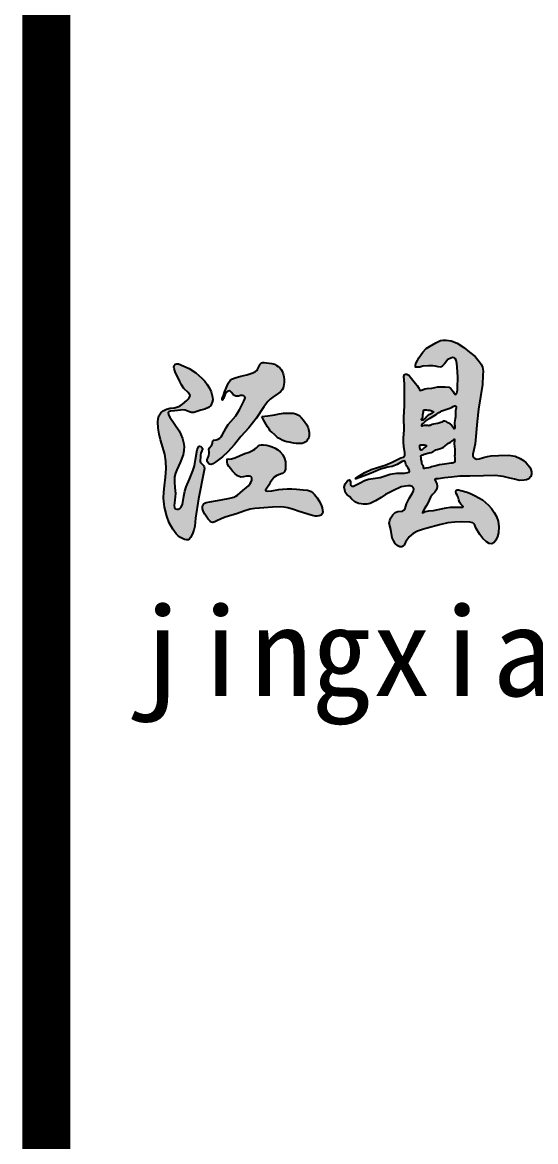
# Model space of a CAD drawing. Extents: x -137808 to 103746506, y -332957 to -111547.
# Drawn here: x 239177 to 240244, y -162610 to -160283 of the extents above; entities that cross this region are included whole.
import ezdxf

# ---------------------------------------------------------------- set-up
doc = ezdxf.new("R2010")
doc.units = 0
doc.header["$LTSCALE"] = 25
doc.header["$MEASUREMENT"] = 0
doc.layers.get('0').update_dxf_attribs({"linetype": 'CONTINUOUS'})
doc.styles.add('宋体', font='', dxfattribs={"width": 0.8})
doc.styles.get('宋体').set_extended_font_data('SimSun')

# ---------------------------------------------------------------- blocks, each defined once
blk = doc.blocks.new('tjnhty')
h = blk.add_hatch(color=256)
h.paths.add_polyline_path([(1268459.1, -1743967.5), (1268463, -1743942.1), (1268463.7, -1743922.4), (1268464.2, -1743913.8), (1268463.1, -1743905.5), (1268460.2, -1743899.6), (1268456.2, -1743894.1), (1268447.7, -1743883.9), (1268436.3, -1743874.3), (1268424.4, -1743864.7), (1268410.7, -1743855.7), (1268398, -1743851.1), (1268387.5, -1743849.7), (1268381.5, -1743849.5), (1268375.6, -1743850.3), (1268365.9, -1743854.9), (1268352.6, -1743862.5), (1268346.2, -1743867.1), (1268339.3, -1743874.6), (1268330.7, -1743886.3), (1268327.8, -1743891.7), (1268324.7, -1743898.2), (1268323.8, -1743902.3), (1268323.9, -1743905.7), (1268326.4, -1743905.9), (1268332.8, -1743905.7), (1268339.2, -1743903.7), (1268351.1, -1743903.2), (1268360.1, -1743903.1), (1268364.8, -1743904), (1268374.5, -1743905.9), (1268377.2, -1743905.2), (1268379.6, -1743903.2), (1268384.2, -1743899.1), (1268391.3, -1743889.9), (1268397.1, -1743887.1), (1268400.7, -1743886), (1268404, -1743886.1), (1268406.4, -1743888), (1268408.1, -1743891.1), (1268409.8, -1743898.3), (1268410.1, -1743905.6), (1268411.5, -1743926.7), (1268411, -1743948.5), (1268411, -1743953.9), (1268409.6, -1743959.4), (1268407.2, -1743962.5), (1268405.7, -1743962.3), (1268404.2, -1743960.8), (1268401.2, -1743955.8), (1268397.4, -1743950.5), (1268392.8, -1743947.6), (1268385.1, -1743946.8), (1268370.2, -1743946.8), (1268357.8, -1743949.2), (1268348.3, -1743950.1), (1268343.5, -1743950.9), (1268338.4, -1743952.7), (1268333.8, -1743954.3), (1268332.1, -1743952.4), (1268330.7, -1743949.2), (1268327.4, -1743943.8), (1268323.5, -1743939.6), (1268312.7, -1743925.7), (1268309.7, -1743922.4), (1268305.9, -1743920.4), (1268303, -1743920.2), (1268300.7, -1743921.2), (1268299.5, -1743925.4), (1268300.3, -1743932.7), (1268300.6, -1743940.8), (1268301.2, -1743959.8), (1268301.2, -1743986.2), (1268299.5, -1744009.7), (1268300.1, -1744036.7), (1268298.9, -1744052.9), (1268298.6, -1744061.5), (1268299.5, -1744070.9), (1268301.7, -1744083.7), (1268301.4, -1744089), (1268298.7, -1744092.7), (1268293.6, -1744094.7), (1268275.1, -1744103.3), (1268260.4, -1744109.3), (1268245, -1744114.2), (1268231.3, -1744118.9), (1268218.4, -1744124.6), (1268204.9, -1744132.9), (1268199.9, -1744136.4), (1268199, -1744137.7), (1268200.3, -1744137.8), (1268207.8, -1744135.5), (1268231.4, -1744126.1), (1268251.2, -1744118.1), (1268266.2, -1744114), (1268275.3, -1744112.3), (1268286, -1744108.2), (1268296, -1744102.3), (1268300.1, -1744100.8), (1268301.6, -1744101.1), (1268302.6, -1744102.1), (1268303.8, -1744107.3), (1268305.9, -1744111.7), (1268308.8, -1744115.8), (1268310.9, -1744119.2), (1268311.5, -1744122.4), (1268310.3, -1744124.1), (1268307.7, -1744125.1), (1268300.8, -1744126), (1268284.5, -1744126.4), (1268270.9, -1744128.1), (1268250.5, -1744135.3), (1268225.9, -1744138.8), (1268217.8, -1744141.7), (1268210.1, -1744145.6), (1268198, -1744152.1), (1268194.8, -1744153.5), (1268191.7, -1744153.5), (1268189.8, -1744152), (1268188.7, -1744149.9), (1268188.5, -1744143.4), (1268186.3, -1744140.4), (1268184.2, -1744140.8), (1268182.2, -1744142.4), (1268177.8, -1744148.5), (1268175.4, -1744155.3), (1268176.8, -1744161.8), (1268178, -1744166.9), (1268181.8, -1744171.2), (1268186.7, -1744175), (1268190.7, -1744179.8), (1268197.5, -1744186), (1268205.6, -1744189.3), (1268216, -1744190.8), (1268222.7, -1744190.4), (1268229.2, -1744189), (1268240.9, -1744183.8), (1268252.3, -1744177), (1268261.4, -1744170.5), (1268276.6, -1744163.3), (1268294.2, -1744155), (1268307.6, -1744152.4), (1268312.6, -1744152.4), (1268317, -1744153.9), (1268319, -1744156), (1268320.2, -1744158.6), (1268319.5, -1744163.7), (1268316.6, -1744168.7), (1268310.4, -1744178.9), (1268305.4, -1744189.9), (1268302, -1744199.5), (1268299.7, -1744203.3), (1268296.4, -1744205.5), (1268287, -1744205.8), (1268281.4, -1744208.3), (1268276.9, -1744212.7), (1268272.6, -1744219.2), (1268270.3, -1744224.6), (1268269.3, -1744230.3), (1268272.2, -1744243.3), (1268275.1, -1744260.6), (1268277.9, -1744266.6), (1268281.6, -1744272.2), (1268287, -1744277.6), (1268291.4, -1744279.4), (1268295.7, -1744279.4), (1268298.1, -1744278), (1268300.1, -1744275.7), (1268303.3, -1744270), (1268310.9, -1744258.8), (1268318.8, -1744251.8), (1268328.2, -1744246.6), (1268338, -1744243.2), (1268348, -1744240.8), (1268373.3, -1744233.9), (1268391, -1744229.6), (1268405.2, -1744228), (1268419.5, -1744227.4), (1268436.8, -1744227.8), (1268443, -1744229.6), (1268445.3, -1744231.8), (1268447, -1744234.6), (1268449.8, -1744241.2), (1268457.8, -1744253.8), (1268463.8, -1744262), (1268471.5, -1744269.3), (1268477, -1744272.3), (1268482.7, -1744272.9), (1268487.1, -1744270.2), (1268490.6, -1744265.7), (1268494.1, -1744258.1), (1268496, -1744250.2), (1268497.1, -1744238), (1268495.7, -1744226), (1268492.2, -1744216.7), (1268487.4, -1744208), (1268481.8, -1744199.9), (1268475.4, -1744192.5), (1268462.7, -1744181.8), (1268447.9, -1744173.1), (1268439.5, -1744168.9), (1268431, -1744165.8), (1268417.9, -1744162.4), (1268412.8, -1744160.8), (1268410.6, -1744160.6), (1268409, -1744161.3), (1268407.8, -1744164.3), (1268408.4, -1744168.2), (1268410.7, -1744171.7), (1268412.7, -1744176.4), (1268413.8, -1744181.5), (1268415, -1744186.4), (1268417.7, -1744190.8), (1268422.8, -1744195.8), (1268421.9, -1744196.9), (1268418.4, -1744197.2), (1268408.3, -1744196.8), (1268396.5, -1744196.8), (1268387.3, -1744198.2), (1268370.8, -1744202), (1268361, -1744204), (1268351.6, -1744204.9), (1268347.9, -1744205), (1268344, -1744206.1), (1268338.6, -1744208.7), (1268339.2, -1744205.9), (1268342, -1744200.8), (1268346.5, -1744193.8), (1268349.6, -1744188.6), (1268354.7, -1744175.9), (1268358.8, -1744170.3), (1268363.7, -1744165.6), (1268368.3, -1744159.6), (1268369, -1744153.1), (1268368, -1744148.7), (1268365.8, -1744144.1), (1268363.8, -1744139.6), (1268364.7, -1744138.6), (1268366.6, -1744138.2), (1268371.7, -1744138), (1268384, -1744136), (1268398.4, -1744134.4), (1268415.7, -1744132.5), (1268436.7, -1744132.5), (1268464.9, -1744131.7), (1268489.4, -1744131.1), (1268506.3, -1744133.2), (1268516.9, -1744135.8), (1268529.3, -1744139), (1268540.2, -1744141.7), (1268549.6, -1744141.1), (1268554.8, -1744140.1), (1268559.3, -1744138), (1268563.3, -1744133), (1268564.9, -1744128.3), (1268565.1, -1744123.5), (1268563.8, -1744118.4), (1268561.3, -1744113.7), (1268553.9, -1744104.9), (1268548, -1744099.9), (1268541.5, -1744095.7), (1268530.7, -1744091.2), (1268517.4, -1744088.9), (1268496.5, -1744089.7), (1268480.9, -1744090.4), (1268473.1, -1744091.4), (1268465.1, -1744093.4), (1268455.8, -1744096.4), (1268451.4, -1744097), (1268447.2, -1744095.9), (1268444.6, -1744094), (1268443.1, -1744090.6), (1268443.1, -1744086.6), (1268445.3, -1744077.9), (1268447.8, -1744065.5), (1268452.1, -1744018.8), (1268455, -1743993)])
h.paths.add_polyline_path([(1268341, -1743994.4), (1268343.8, -1743994.4), (1268346.6, -1743994.5), (1268349.4, -1743994.9), (1268352.1, -1743995.3), (1268353.7, -1743995.5), (1268355.4, -1743995.9), (1268357, -1743996.4), (1268358.7, -1743997), (1268359.8, -1743997.6), (1268361, -1743998.4), (1268361.2, -1743999.3), (1268360.5, -1744000.2), (1268359.4, -1744000.9), (1268357.7, -1744001.9), (1268353.3, -1744004), (1268351.2, -1744005.1), (1268350.2, -1744005.7), (1268349.4, -1744006.3), (1268348.7, -1744006.9), (1268348.2, -1744007.5), (1268347.2, -1744008.6), (1268345.5, -1744010.9), (1268344.5, -1744012.1), (1268343.3, -1744013.2), (1268341.9, -1744014.3), (1268340.1, -1744015.6), (1268338.7, -1744016.2), (1268337.1, -1744016.2), (1268335.9, -1744015.2), (1268336.1, -1744014.4), (1268336.6, -1744013.6), (1268337.4, -1744012.8), (1268338.1, -1744012), (1268338.4, -1744011.4), (1268338.6, -1744010.9), (1268338.8, -1744009.9), (1268339.1, -1744007), (1268339.2, -1744004.5), (1268339.6, -1744002.7), (1268340, -1744000.9), (1268340.3, -1743999.6), (1268340.5, -1743998.3), (1268340.7, -1743997.1), (1268340.7, -1743996), (1268340.7, -1743994.8)], flags=16)
h.paths.add_polyline_path([(1268348.7, -1744015.3), (1268353.2, -1744012.6), (1268360.1, -1744008.6), (1268366.7, -1744004.5), (1268372.6, -1744000.4), (1268375.6, -1743998.5), (1268378.7, -1743996.9), (1268382.8, -1743995.3), (1268386.9, -1743994), (1268391.1, -1743992.8), (1268395, -1743991.4), (1268398.3, -1743989.8), (1268401.8, -1743987.9), (1268404.8, -1743986.5), (1268406.2, -1743986.1), (1268407.7, -1743986.1), (1268408.2, -1743987.4), (1268408.3, -1743988.6), (1268408.2, -1743990.1), (1268407.1, -1743996.6), (1268406.7, -1744000.5), (1268406.7, -1744003.9), (1268406.8, -1744009.1), (1268406.3, -1744012.8), (1268405.6, -1744016.5), (1268405, -1744021.2), (1268404.9, -1744023.4), (1268405, -1744025.5), (1268405.3, -1744027.9), (1268405.3, -1744031.1), (1268405, -1744033.4), (1268404.5, -1744034.7), (1268403.5, -1744032.6), (1268403, -1744031.9), (1268402.4, -1744031.3), (1268401.2, -1744030.3), (1268399.5, -1744027.7), (1268398, -1744025.9), (1268396.2, -1744024.4), (1268391.9, -1744021.4), (1268389.8, -1744020.2), (1268387.6, -1744019.1), (1268384.8, -1744018.2), (1268383.5, -1744018.1), (1268382.2, -1744018.2), (1268380.5, -1744018.9), (1268378.8, -1744019.9), (1268376.7, -1744020.9), (1268374.4, -1744021.7), (1268372.1, -1744022.4), (1268369.8, -1744022.8), (1268365.6, -1744023.5), (1268361.5, -1744024.2), (1268358.6, -1744025.1), (1268355.8, -1744026.2), (1268354.3, -1744026.8), (1268352.8, -1744027.3), (1268351.3, -1744027.5), (1268349.6, -1744027.4), (1268346.3, -1744026.9), (1268344, -1744027), (1268341.8, -1744027.3), (1268339.2, -1744028.1), (1268338, -1744028.4), (1268337, -1744028.2), (1268336.4, -1744027), (1268336.8, -1744026.2), (1268338.5, -1744024), (1268340.3, -1744022), (1268342.3, -1744020.1), (1268344.4, -1744018.3)], flags=16)
h.paths.add_polyline_path([(1268341.6, -1744067.6), (1268344.1, -1744067.7), (1268345.2, -1744067.9), (1268346, -1744068.5), (1268346.3, -1744069.7), (1268345.9, -1744070.9), (1268345, -1744071.6), (1268344.2, -1744072.3), (1268343.4, -1744073), (1268342.2, -1744073.7), (1268341.7, -1744074), (1268341.1, -1744074.4), (1268340.6, -1744074.8), (1268340, -1744075.4), (1268339, -1744076.5), (1268338.1, -1744077.5), (1268336.8, -1744078.1), (1268334.9, -1744078.6), (1268334.1, -1744078), (1268333.6, -1744076.7), (1268333.3, -1744074.9), (1268333.1, -1744073.5), (1268333, -1744072.2), (1268333, -1744071), (1268333.1, -1744069.8), (1268333.1, -1744069.1), (1268333.1, -1744068.4), (1268333, -1744067.8), (1268333.7, -1744067.7), (1268335, -1744067.5), (1268337, -1744067.5)], flags=16)
h.paths.add_polyline_path([(1268366.2, -1744078), (1268368.5, -1744077), (1268370.9, -1744076.3), (1268375.8, -1744074.8), (1268379.1, -1744073.6), (1268380.8, -1744072.9), (1268382.3, -1744072), (1268384, -1744070.7), (1268385.6, -1744069.3), (1268388.9, -1744066.5), (1268392.6, -1744064), (1268396.7, -1744061.5), (1268398.9, -1744060.1), (1268401.3, -1744058.1), (1268403.2, -1744056.4), (1268404.5, -1744055.5), (1268404.9, -1744056.3), (1268404.9, -1744057.3), (1268404.5, -1744060), (1268404.3, -1744062.9), (1268404.4, -1744065.4), (1268405.3, -1744076), (1268405.8, -1744081.1), (1268405.8, -1744083.6), (1268405.6, -1744086.1), (1268405.2, -1744088.3), (1268405, -1744090.4), (1268405.6, -1744094.7), (1268405.8, -1744099.1), (1268405.8, -1744101.9), (1268405.1, -1744103.3), (1268404.1, -1744104), (1268402.6, -1744104.6), (1268399.9, -1744105.3), (1268397.1, -1744105.8), (1268388.8, -1744106.8), (1268383.9, -1744107.3), (1268379, -1744107.9), (1268373.6, -1744109), (1268366.3, -1744110.9), (1268357.3, -1744113.3), (1268353.9, -1744114.3), (1268350.5, -1744115.2), (1268345.2, -1744115.9), (1268342.4, -1744116.3), (1268340.6, -1744116.2), (1268340.5, -1744114.6), (1268340.5, -1744113.3), (1268340.2, -1744111.8), (1268339.4, -1744110.6), (1268337.5, -1744107.8), (1268337.1, -1744106.1), (1268336.9, -1744103.9), (1268336.8, -1744101.8), (1268336.4, -1744099.8), (1268335.8, -1744098.3), (1268335.4, -1744096.7), (1268335.6, -1744094.8), (1268335.7, -1744093.9), (1268335.5, -1744092.9), (1268334.5, -1744090.9), (1268334.5, -1744090.2), (1268335.2, -1744089.5), (1268336.2, -1744088.9), (1268339, -1744087.8), (1268342, -1744086.9), (1268352.4, -1744084.2), (1268356.1, -1744083.1), (1268359.7, -1744081.6)], flags=16)
h = blk.add_hatch(color=256)
h.paths.add_polyline_path([(1268050.7, -1743937.8), (1268050.7, -1743931.6), (1268050.1, -1743925.6), (1268048.8, -1743919.9), (1268046.5, -1743914.4), (1268044.3, -1743910.8), (1268041.6, -1743907.4), (1268038.6, -1743904.5), (1268035.2, -1743902.1), (1268030.4, -1743899.9), (1268025.3, -1743898.5), (1268014.3, -1743896.7), (1268009.1, -1743896.1), (1268006.7, -1743896.2), (1268004.4, -1743896.9), (1268002.6, -1743898.1), (1268000.9, -1743899.8), (1267998.5, -1743904), (1267995.7, -1743910.6), (1267993.8, -1743912.9), (1267991.4, -1743914.7), (1267985.8, -1743917.7), (1267979.5, -1743920), (1267973.2, -1743921.8), (1267960.4, -1743924.7), (1267948.8, -1743927.9), (1267943.5, -1743930.3), (1267938.9, -1743933.7), (1267935, -1743938.7), (1267932, -1743944.5), (1267927, -1743958), (1267924.6, -1743964.6), (1267921.7, -1743971), (1267921.6, -1743972.8), (1267922.5, -1743974.1), (1267923.6, -1743973.4), (1267924.6, -1743971.3), (1267927.6, -1743963.7), (1267929, -1743960.8), (1267931.2, -1743958.1), (1267933.7, -1743955.9), (1267936.4, -1743954.8), (1267938.6, -1743955.5), (1267940.6, -1743957.6), (1267944.8, -1743962.8), (1267947.3, -1743964.6), (1267950, -1743965.8), (1267952.8, -1743966.3), (1267955.7, -1743966.1), (1267959.9, -1743965), (1267962, -1743964.6), (1267964.1, -1743964.7), (1267966.9, -1743965.7), (1267968.8, -1743967.5), (1267969.4, -1743969.4), (1267969, -1743971.7), (1267967, -1743976.4), (1267958.7, -1743993.1), (1267954.6, -1744000.3), (1267950, -1744007.1), (1267939.8, -1744018.8), (1267934.6, -1744025), (1267930, -1744032), (1267922.2, -1744047.5), (1267919.8, -1744050.8), (1267917, -1744053.6), (1267913.7, -1744055.6), (1267909.6, -1744056.8), (1267905.4, -1744057.3), (1267903.7, -1744057.8), (1267902.5, -1744058.7), (1267901.9, -1744061.5), (1267901.6, -1744064.8), (1267900.5, -1744067.2), (1267898.8, -1744069.3), (1267895.4, -1744073.3), (1267894.5, -1744076.9), (1267894.6, -1744080.9), (1267894.9, -1744085.1), (1267894.5, -1744089.3), (1267892, -1744095.2), (1267890.9, -1744098.1), (1267890.7, -1744101), (1267891.4, -1744103), (1267892.6, -1744104.9), (1267894.1, -1744106.5), (1267895.9, -1744107.6), (1267899.1, -1744108), (1267902.4, -1744107.1), (1267909.1, -1744102.9), (1267922.3, -1744092.6), (1267933.6, -1744082.2), (1267947.3, -1744066.6), (1267960.8, -1744050.2), (1267977.1, -1744031.8), (1267984.9, -1744022.5), (1267992.4, -1744012.6), (1268008.2, -1743988.4), (1268012.4, -1743982.6), (1268016.9, -1743977.2), (1268021.8, -1743972.3), (1268027.2, -1743968), (1268038.5, -1743960.9), (1268043.2, -1743957.3), (1268046.9, -1743952.9), (1268048.6, -1743949.5), (1268049.7, -1743945.8)])
h.paths.add_polyline_path([(1268102.4, -1744038.2), (1268101.6, -1744035), (1268100.5, -1744031.9), (1268099.2, -1744028.9), (1268097.7, -1744025.9), (1268094.5, -1744020.8), (1268090.9, -1744015.8), (1268086.3, -1744010.4), (1268083.7, -1744008), (1268080.9, -1744005.9), (1268078.9, -1744004.6), (1268076.7, -1744003.6), (1268074.4, -1744002.7), (1268072.1, -1744002.1), (1268069.4, -1744001.6), (1268066.8, -1744001.4), (1268061.3, -1744001.3), (1268055.5, -1744001.3), (1268049.7, -1744001.6), (1268045.1, -1744002.2), (1268040.5, -1744002.9), (1268031.3, -1744004.6), (1268016.8, -1744006.8), (1268004.5, -1744008.2), (1268007.9, -1744015), (1268013.2, -1744024.7), (1268016.1, -1744029.8), (1268019.3, -1744034.6), (1268022, -1744037.9), (1268025, -1744041), (1268031.3, -1744046.8), (1268036.5, -1744051.2), (1268039.1, -1744053.3), (1268041.9, -1744055.1), (1268046.5, -1744057.5), (1268051.3, -1744059.4), (1268056.3, -1744060.9), (1268061.3, -1744062.1), (1268071.1, -1744064), (1268076, -1744064.5), (1268081.1, -1744064.8), (1268084.6, -1744064.7), (1268088.1, -1744064.3), (1268091.5, -1744063.4), (1268094.5, -1744061.9), (1268096.9, -1744060.1), (1268098.9, -1744057.8), (1268100.6, -1744055.1), (1268101.8, -1744052.3), (1268102.7, -1744048.8), (1268103.1, -1744045.3), (1268103, -1744041.8)])
h.paths.add_polyline_path([(1267866.8, -1744219.6), (1267872.4, -1744179.7), (1267884.1, -1744123.2), (1267885.1, -1744116.2), (1267884.8, -1744113), (1267883.4, -1744110.3), (1267876.7, -1744104.1), (1267876, -1744101.9), (1267876, -1744099.3), (1267876.7, -1744093.7), (1267876.6, -1744089), (1267877.3, -1744084.5), (1267879.9, -1744079.8), (1267880.9, -1744077.6), (1267881, -1744075.3), (1267879.5, -1744072.8), (1267877.3, -1744071), (1267874.7, -1744070.3), (1267872.7, -1744071.4), (1267871.2, -1744074), (1267870, -1744077.7), (1267866.8, -1744098), (1267864.4, -1744110.9), (1267861.3, -1744121.6), (1267854.2, -1744138.9), (1267847.2, -1744154.7), (1267844.4, -1744163.7), (1267842.3, -1744174.1), (1267839.5, -1744191.3), (1267836.3, -1744197.9), (1267833.8, -1744200), (1267830.6, -1744201.2), (1267827.7, -1744201.2), (1267825.1, -1744200.5), (1267822.7, -1744197.8), (1267822.2, -1744193.5), (1267823.8, -1744182.7), (1267824.7, -1744168.6), (1267823.7, -1744156.2), (1267822.6, -1744144.7), (1267823.2, -1744133.6), (1267825.1, -1744126.4), (1267828, -1744119.1), (1267834.9, -1744104.1), (1267840.9, -1744087.8), (1267842.5, -1744079.4), (1267842.9, -1744071), (1267841.8, -1744062.5), (1267839.5, -1744054.1), (1267836.3, -1744046), (1267832.4, -1744038.5), (1267813.4, -1744009.6), (1267810.5, -1744004.6), (1267809.7, -1744000.4), (1267811.4, -1743998.6), (1267814.7, -1743997.6), (1267823.2, -1743996.7), (1267835.2, -1743994.9), (1267840.4, -1743994.6), (1267845.3, -1743995.5), (1267851.7, -1743998.3), (1267858.2, -1744000.4), (1267862.9, -1744000), (1267867.5, -1743998.5), (1267877.9, -1743994.9), (1267885.9, -1743993), (1267893.3, -1743990), (1267898.2, -1743985.2), (1267901.3, -1743978.9), (1267902.3, -1743973.6), (1267902.1, -1743968.1), (1267899.4, -1743957.4), (1267895.8, -1743949.3), (1267891.1, -1743941.8), (1267885.8, -1743934.9), (1267879.8, -1743928.6), (1267867.2, -1743917.9), (1267853.3, -1743908.9), (1267842.5, -1743903.4), (1267831.2, -1743899.1), (1267827.7, -1743898.6), (1267824.5, -1743899.6), (1267822.4, -1743902.4), (1267821.7, -1743905.6), (1267822, -1743908.9), (1267824.5, -1743915.6), (1267833.9, -1743935.3), (1267837.3, -1743942.7), (1267842.1, -1743950), (1267851.1, -1743958.7), (1267854.3, -1743962.8), (1267855.1, -1743964.9), (1267855, -1743967), (1267852.6, -1743971), (1267848.6, -1743975), (1267839.5, -1743982.8), (1267834.9, -1743985.9), (1267830, -1743988.2), (1267822.3, -1743990.2), (1267814.1, -1743991.4), (1267806.1, -1743993.2), (1267799, -1743996.5), (1267794.2, -1744001.1), (1267790.6, -1744006.7), (1267788.7, -1744013), (1267787.9, -1744019.5), (1267788.8, -1744032.8), (1267790.7, -1744045.2), (1267793.6, -1744057.2), (1267802.7, -1744087), (1267805.1, -1744101.8), (1267805.6, -1744116.8), (1267804.1, -1744134.8), (1267801.8, -1744152.8), (1267800.6, -1744165.5), (1267800.3, -1744178.2), (1267802, -1744197.2), (1267806.6, -1744215.7), (1267812, -1744229.6), (1267819.1, -1744242.6), (1267826, -1744252.1), (1267830.3, -1744256.5), (1267835.4, -1744260.3), (1267843.5, -1744264.4), (1267847.6, -1744265.2), (1267851.3, -1744264.7), (1267854, -1744263), (1267856.3, -1744260.3), (1267859.9, -1744253.6), (1267862.9, -1744245), (1267864.8, -1744236.5)])
blk.add_hatch(color=256).paths.add_polyline_path([(1268053.9, -1744110.3), (1268053.4, -1744102.6), (1268051.7, -1744095.5), (1268048, -1744088.4), (1268042.8, -1744082.2), (1268037.7, -1744077.8), (1268032.1, -1744074.1), (1268026.2, -1744071.2), (1268019.9, -1744069.1), (1268014, -1744067.8), (1268007.7, -1744067.1), (1268003.5, -1744067), (1267999.5, -1744068), (1267996.5, -1744070.1), (1267993.8, -1744072.8), (1267990.1, -1744076), (1267986.2, -1744078.6), (1267977.8, -1744082.3), (1267969.1, -1744085.4), (1267948.3, -1744094.3), (1267941, -1744096.4), (1267937.2, -1744096.8), (1267933.5, -1744096.7), (1267932.6, -1744097.3), (1267932.3, -1744098.8), (1267932.1, -1744103.7), (1267933.3, -1744107.6), (1267935.8, -1744112.1), (1267939, -1744116.4), (1267943.3, -1744121.9), (1267948.1, -1744127), (1267954, -1744131.8), (1267957.2, -1744133.5), (1267960.5, -1744134.4), (1267966.3, -1744133.9), (1267972.8, -1744132.6), (1267978.7, -1744132.7), (1267981.3, -1744133.4), (1267983, -1744134.7), (1267983.9, -1744137.4), (1267983.5, -1744140.7), (1267982.1, -1744144.3), (1267980.2, -1744147.8), (1267976.7, -1744152.4), (1267972.8, -1744156.1), (1267964.7, -1744162.6), (1267954.1, -1744171.7), (1267950.3, -1744174), (1267946.3, -1744175.9), (1267937.6, -1744178.5), (1267919.6, -1744181.6), (1267896.3, -1744185.8), (1267888.9, -1744187.3), (1267885.7, -1744188.7), (1267883.2, -1744190.8), (1267882, -1744192.9), (1267881.3, -1744195.3), (1267881.1, -1744200.6), (1267882.9, -1744206.4), (1267885.7, -1744211.6), (1267892.8, -1744221.8), (1267897.2, -1744226.2), (1267899.7, -1744227.8), (1267902.3, -1744228.5), (1267904.5, -1744228.3), (1267906.7, -1744227.6), (1267911.1, -1744225.3), (1267919.6, -1744221), (1267928, -1744217.5), (1267953.6, -1744209.9), (1267966.7, -1744205.2), (1267980, -1744201.3), (1267989.6, -1744199.9), (1267999.3, -1744199), (1268026.3, -1744196.7), (1268042.4, -1744196.6), (1268050.4, -1744197.2), (1268058.3, -1744198.5), (1268070.4, -1744201.8), (1268082.3, -1744205.8), (1268107, -1744213.5), (1268115.4, -1744215.7), (1268119.6, -1744216), (1268123.8, -1744215.2), (1268127.5, -1744213.4), (1268130.2, -1744210.4), (1268131, -1744206.9), (1268130.8, -1744203.1), (1268129.8, -1744198.4), (1268128.2, -1744193.9), (1268124, -1744185.5), (1268119.2, -1744177.8), (1268113.6, -1744170.5), (1268110.6, -1744167.3), (1268107.2, -1744164.6), (1268103.4, -1744162.8), (1268099.3, -1744161.8), (1268090.5, -1744160.8), (1268076.1, -1744159.3), (1268066.7, -1744158.8), (1268057.3, -1744158.7), (1268048.1, -1744159.2), (1268039.7, -1744160.5), (1268025.1, -1744163.3), (1268016, -1744163.8), (1268012, -1744163), (1268011.7, -1744161.6), (1268014.8, -1744157.3), (1268018.9, -1744151.5), (1268021.9, -1744145.8), (1268025.6, -1744140), (1268030.2, -1744134.9), (1268035.3, -1744131.4), (1268041.3, -1744128.7), (1268046.4, -1744126.7), (1268050.6, -1744123.9), (1268052.3, -1744121.1), (1268053.4, -1744117.8)])
at = {"const_width": 100}
blk.add_lwpolyline([(1267556.7, -1732652.9), (1267556.7, -1772652.9)], dxfattribs=at)
blk.add_lwpolyline([(1267556.7, -1732652.9), (1272550.7, -1732652.9), (1272550.7, -1772652.9), (1267556.7, -1772652.9)], close=True, dxfattribs=at)
at = {"color": 7}
for points in [[(1268374.5, -1743905.9), (1268364.8, -1743904), (1268360.1, -1743903.1), (1268351.1, -1743903.2), (1268339.2, -1743903.7), (1268332.8, -1743905.7), (1268326.4, -1743905.9), (1268323.9, -1743905.7), (1268323.8, -1743902.3), (1268324.7, -1743898.2), (1268327.8, -1743891.7), (1268330.7, -1743886.3), (1268339.3, -1743874.6), (1268346.2, -1743867.1), (1268352.6, -1743862.5), (1268365.9, -1743854.9), (1268375.6, -1743850.3), (1268381.5, -1743849.5), (1268387.5, -1743849.7), (1268398, -1743851.1), (1268410.7, -1743855.7), (1268424.4, -1743864.7), (1268436.3, -1743874.3), (1268447.7, -1743883.9), (1268456.2, -1743894.1), (1268460.2, -1743899.6), (1268463.1, -1743905.5), (1268464.2, -1743913.8), (1268463.7, -1743922.4), (1268463, -1743942.1), (1268459.1, -1743967.5), (1268455, -1743993), (1268452.1, -1744018.8), (1268447.8, -1744065.5), (1268445.3, -1744077.9), (1268443.1, -1744086.6), (1268443.1, -1744090.6), (1268444.6, -1744094), (1268447.2, -1744095.9), (1268451.4, -1744097), (1268455.8, -1744096.4), (1268465.1, -1744093.4), (1268473.1, -1744091.4), (1268480.9, -1744090.4), (1268496.5, -1744089.7), (1268517.4, -1744088.9), (1268530.7, -1744091.2), (1268541.5, -1744095.7), (1268548, -1744099.9), (1268553.9, -1744104.9), (1268561.3, -1744113.7), (1268563.8, -1744118.4), (1268565.1, -1744123.5), (1268564.9, -1744128.3), (1268563.3, -1744133), (1268559.3, -1744138), (1268554.8, -1744140.1), (1268549.6, -1744141.1), (1268540.2, -1744141.7), (1268529.3, -1744139), (1268516.9, -1744135.8), (1268506.3, -1744133.2), (1268489.4, -1744131.1), (1268464.9, -1744131.7), (1268436.7, -1744132.5), (1268415.7, -1744132.5), (1268398.4, -1744134.4), (1268384, -1744136), (1268371.7, -1744138), (1268366.6, -1744138.2), (1268364.7, -1744138.6), (1268363.8, -1744139.6), (1268365.8, -1744144.1), (1268368, -1744148.7), (1268369, -1744153.1), (1268368.3, -1744159.6), (1268363.7, -1744165.6), (1268358.8, -1744170.3), (1268354.7, -1744175.9), (1268349.6, -1744188.6), (1268346.5, -1744193.8), (1268342, -1744200.8), (1268339.2, -1744205.9), (1268338.6, -1744208.7), (1268344, -1744206.1), (1268347.9, -1744205), (1268351.6, -1744204.9), (1268361, -1744204), (1268370.8, -1744202), (1268387.3, -1744198.2), (1268396.5, -1744196.8), (1268408.3, -1744196.8), (1268418.4, -1744197.2), (1268421.9, -1744196.9), (1268422.8, -1744195.8), (1268417.7, -1744190.8), (1268415, -1744186.4), (1268413.8, -1744181.5), (1268412.7, -1744176.4), (1268410.7, -1744171.7), (1268408.4, -1744168.2), (1268407.8, -1744164.3), (1268409, -1744161.3), (1268410.6, -1744160.6), (1268412.8, -1744160.8), (1268417.9, -1744162.4), (1268431, -1744165.8), (1268439.5, -1744168.9), (1268447.9, -1744173.1), (1268462.7, -1744181.8), (1268475.4, -1744192.5), (1268481.8, -1744199.9), (1268487.4, -1744208), (1268492.2, -1744216.7), (1268495.7, -1744226), (1268497.1, -1744238), (1268496, -1744250.2), (1268494.1, -1744258.1), (1268490.6, -1744265.7), (1268487.1, -1744270.2), (1268482.7, -1744272.9), (1268477, -1744272.3), (1268471.5, -1744269.3), (1268463.8, -1744262), (1268457.8, -1744253.8), (1268449.8, -1744241.2), (1268447, -1744234.6), (1268445.3, -1744231.8), (1268443, -1744229.6), (1268436.8, -1744227.8), (1268419.5, -1744227.4), (1268405.2, -1744228), (1268391, -1744229.6), (1268373.3, -1744233.9), (1268348, -1744240.8), (1268338, -1744243.2), (1268328.2, -1744246.6), (1268318.8, -1744251.8), (1268310.9, -1744258.8), (1268303.3, -1744270), (1268300.1, -1744275.7), (1268298.1, -1744278), (1268295.7, -1744279.4), (1268291.4, -1744279.4), (1268287, -1744277.6), (1268281.6, -1744272.2), (1268277.9, -1744266.6), (1268275.1, -1744260.6), (1268272.2, -1744243.3), (1268269.3, -1744230.3), (1268270.3, -1744224.6), (1268272.6, -1744219.2), (1268276.9, -1744212.7), (1268281.4, -1744208.3), (1268287, -1744205.8), (1268296.4, -1744205.5), (1268299.7, -1744203.3), (1268302, -1744199.5), (1268305.4, -1744189.9), (1268310.4, -1744178.9), (1268316.6, -1744168.7), (1268319.5, -1744163.7), (1268320.2, -1744158.6), (1268319, -1744156), (1268317, -1744153.9), (1268312.6, -1744152.4), (1268307.6, -1744152.4), (1268294.2, -1744155), (1268276.6, -1744163.3), (1268261.4, -1744170.5), (1268252.3, -1744177), (1268240.9, -1744183.8), (1268229.2, -1744189), (1268222.7, -1744190.4), (1268216, -1744190.8), (1268205.6, -1744189.3), (1268197.5, -1744186), (1268190.7, -1744179.8), (1268186.7, -1744175), (1268181.8, -1744171.2), (1268178, -1744166.9), (1268176.8, -1744161.8), (1268175.4, -1744155.3), (1268177.8, -1744148.5), (1268182.2, -1744142.4), (1268184.2, -1744140.8), (1268186.3, -1744140.4), (1268188.5, -1744143.4), (1268188.7, -1744149.9), (1268189.8, -1744152), (1268191.7, -1744153.5), (1268194.8, -1744153.5), (1268198, -1744152.1), (1268210.1, -1744145.6), (1268217.8, -1744141.7), (1268225.9, -1744138.8), (1268250.5, -1744135.3), (1268270.9, -1744128.1), (1268284.5, -1744126.4), (1268300.8, -1744126), (1268307.7, -1744125.1), (1268310.3, -1744124.1), (1268311.5, -1744122.4), (1268310.9, -1744119.2), (1268308.8, -1744115.8), (1268305.9, -1744111.7), (1268303.8, -1744107.3), (1268302.6, -1744102.1), (1268301.6, -1744101.1), (1268300.1, -1744100.8), (1268296, -1744102.3), (1268286, -1744108.2), (1268275.3, -1744112.3), (1268266.2, -1744114), (1268251.2, -1744118.1), (1268231.4, -1744126.1), (1268207.8, -1744135.5), (1268200.3, -1744137.8), (1268199, -1744137.7), (1268199.9, -1744136.4), (1268204.9, -1744132.9), (1268218.4, -1744124.6), (1268231.3, -1744118.9), (1268245, -1744114.2), (1268260.4, -1744109.3), (1268275.1, -1744103.3), (1268293.6, -1744094.7), (1268298.7, -1744092.7), (1268301.4, -1744089), (1268301.7, -1744083.7), (1268299.5, -1744070.9), (1268298.6, -1744061.5), (1268298.9, -1744052.9), (1268300.1, -1744036.7), (1268299.5, -1744009.7), (1268301.2, -1743986.2), (1268301.2, -1743959.8), (1268300.6, -1743940.8), (1268300.3, -1743932.7), (1268299.5, -1743925.4), (1268300.7, -1743921.2), (1268303, -1743920.2), (1268305.9, -1743920.4), (1268309.7, -1743922.4), (1268312.7, -1743925.7), (1268323.5, -1743939.6), (1268327.4, -1743943.8), (1268330.7, -1743949.2), (1268332.1, -1743952.4), (1268333.8, -1743954.3), (1268338.4, -1743952.7), (1268343.5, -1743950.9), (1268348.3, -1743950.1), (1268357.8, -1743949.2), (1268370.2, -1743946.8), (1268385.1, -1743946.8), (1268392.8, -1743947.6), (1268397.4, -1743950.5), (1268401.2, -1743955.8), (1268404.2, -1743960.8), (1268405.7, -1743962.3), (1268407.2, -1743962.5), (1268409.6, -1743959.4), (1268411, -1743953.9), (1268411, -1743948.5), (1268411.5, -1743926.7), (1268410.1, -1743905.6), (1268409.8, -1743898.3), (1268408.1, -1743891.1), (1268406.4, -1743888), (1268404, -1743886.1), (1268400.7, -1743886), (1268397.1, -1743887.1), (1268391.3, -1743889.9), (1268384.2, -1743899.1), (1268379.6, -1743903.2), (1268377.2, -1743905.2)], [(1267831.2, -1743899.1), (1267842.5, -1743903.4), (1267853.3, -1743908.9), (1267867.2, -1743917.9), (1267879.8, -1743928.6), (1267885.8, -1743934.9), (1267891.1, -1743941.8), (1267895.8, -1743949.3), (1267899.4, -1743957.4), (1267902.1, -1743968.1), (1267902.3, -1743973.6), (1267901.3, -1743978.9), (1267898.2, -1743985.2), (1267893.3, -1743990), (1267885.9, -1743993), (1267877.9, -1743994.9), (1267867.5, -1743998.5), (1267862.9, -1744000), (1267858.2, -1744000.4), (1267851.7, -1743998.3), (1267845.3, -1743995.5), (1267840.4, -1743994.6), (1267835.2, -1743994.9), (1267823.2, -1743996.7), (1267814.7, -1743997.6), (1267811.4, -1743998.6), (1267809.7, -1744000.4), (1267810.5, -1744004.6), (1267813.4, -1744009.6), (1267832.4, -1744038.5), (1267836.3, -1744046), (1267839.5, -1744054.1), (1267841.8, -1744062.5), (1267842.9, -1744071), (1267842.5, -1744079.4), (1267840.9, -1744087.8), (1267834.9, -1744104.1), (1267828, -1744119.1), (1267825.1, -1744126.4), (1267823.2, -1744133.6), (1267822.6, -1744144.7), (1267823.7, -1744156.2), (1267824.7, -1744168.6), (1267823.8, -1744182.7), (1267822.2, -1744193.5), (1267822.7, -1744197.8), (1267825.1, -1744200.5), (1267827.7, -1744201.2), (1267830.6, -1744201.2), (1267833.8, -1744200), (1267836.3, -1744197.9), (1267839.5, -1744191.3), (1267842.3, -1744174.1), (1267844.4, -1744163.7), (1267847.2, -1744154.7), (1267854.2, -1744138.9), (1267861.3, -1744121.6), (1267864.4, -1744110.9), (1267866.8, -1744098), (1267870, -1744077.7), (1267871.2, -1744074), (1267872.7, -1744071.4), (1267874.7, -1744070.3), (1267877.3, -1744071), (1267879.5, -1744072.8), (1267881, -1744075.3), (1267880.9, -1744077.6), (1267879.9, -1744079.8), (1267877.3, -1744084.5), (1267876.6, -1744089), (1267876.7, -1744093.7), (1267876, -1744099.3), (1267876, -1744101.9), (1267876.7, -1744104.1), (1267883.4, -1744110.3), (1267884.8, -1744113), (1267885.1, -1744116.2), (1267884.1, -1744123.2), (1267872.4, -1744179.7), (1267866.8, -1744219.6), (1267864.8, -1744236.5), (1267862.9, -1744245), (1267859.9, -1744253.6), (1267856.3, -1744260.3), (1267854, -1744263), (1267851.3, -1744264.7), (1267847.6, -1744265.2), (1267843.5, -1744264.4), (1267835.4, -1744260.3), (1267830.3, -1744256.5), (1267826, -1744252.1), (1267819.1, -1744242.6), (1267812, -1744229.6), (1267806.6, -1744215.7), (1267802, -1744197.2), (1267800.3, -1744178.2), (1267800.6, -1744165.5), (1267801.8, -1744152.8), (1267804.1, -1744134.8), (1267805.6, -1744116.8), (1267805.1, -1744101.8), (1267802.7, -1744087), (1267793.6, -1744057.2), (1267790.7, -1744045.2), (1267788.8, -1744032.8), (1267787.9, -1744019.5), (1267788.7, -1744013), (1267790.6, -1744006.7), (1267794.2, -1744001.1), (1267799, -1743996.5), (1267806.1, -1743993.2), (1267814.1, -1743991.4), (1267822.3, -1743990.2), (1267830, -1743988.2), (1267834.9, -1743985.9), (1267839.5, -1743982.8), (1267848.6, -1743975), (1267852.6, -1743971), (1267855, -1743967), (1267855.1, -1743964.9), (1267854.3, -1743962.8), (1267851.1, -1743958.7), (1267842.1, -1743950), (1267837.3, -1743942.7), (1267833.9, -1743935.3), (1267824.5, -1743915.6), (1267822, -1743908.9), (1267821.7, -1743905.6), (1267822.4, -1743902.4), (1267824.5, -1743899.6), (1267827.7, -1743898.6)], [(1267921.7, -1743971), (1267924.6, -1743964.6), (1267927, -1743958), (1267932, -1743944.5), (1267935, -1743938.7), (1267938.9, -1743933.7), (1267943.5, -1743930.3), (1267948.8, -1743927.9), (1267960.4, -1743924.7), (1267973.2, -1743921.8), (1267979.5, -1743920), (1267985.8, -1743917.7), (1267991.4, -1743914.7), (1267993.8, -1743912.9), (1267995.7, -1743910.6), (1267998.5, -1743904), (1268000.9, -1743899.8), (1268002.6, -1743898.1), (1268004.4, -1743896.9), (1268006.7, -1743896.2), (1268009.1, -1743896.1), (1268014.3, -1743896.7), (1268025.3, -1743898.5), (1268030.4, -1743899.9), (1268035.2, -1743902.1), (1268038.6, -1743904.5), (1268041.6, -1743907.4), (1268044.3, -1743910.8), (1268046.5, -1743914.4), (1268048.8, -1743919.9), (1268050.1, -1743925.6), (1268050.7, -1743931.6), (1268050.7, -1743937.8), (1268049.7, -1743945.8), (1268048.6, -1743949.5), (1268046.9, -1743952.9), (1268043.2, -1743957.3), (1268038.5, -1743960.9), (1268027.2, -1743968), (1268021.8, -1743972.3), (1268016.9, -1743977.2), (1268012.4, -1743982.6), (1268008.2, -1743988.4), (1267992.4, -1744012.6), (1267984.9, -1744022.5), (1267977.1, -1744031.8), (1267960.8, -1744050.2), (1267947.3, -1744066.6), (1267933.6, -1744082.2), (1267922.3, -1744092.6), (1267909.1, -1744102.9), (1267902.4, -1744107.1), (1267899.1, -1744108), (1267895.9, -1744107.6), (1267894.1, -1744106.5), (1267892.6, -1744104.9), (1267891.4, -1744103), (1267890.7, -1744101), (1267890.9, -1744098.1), (1267892, -1744095.2), (1267894.5, -1744089.3), (1267894.9, -1744085.1), (1267894.6, -1744080.9), (1267894.5, -1744076.9), (1267895.4, -1744073.3), (1267898.8, -1744069.3), (1267900.5, -1744067.2), (1267901.6, -1744064.8), (1267901.9, -1744061.5), (1267902.5, -1744058.7), (1267903.7, -1744057.8), (1267905.4, -1744057.3), (1267909.6, -1744056.8), (1267913.7, -1744055.6), (1267917, -1744053.6), (1267919.8, -1744050.8), (1267922.2, -1744047.5), (1267930, -1744032), (1267934.6, -1744025), (1267939.8, -1744018.8), (1267950, -1744007.1), (1267954.6, -1744000.3), (1267958.7, -1743993.1), (1267967, -1743976.4), (1267969, -1743971.7), (1267969.4, -1743969.4), (1267968.8, -1743967.5), (1267966.9, -1743965.7), (1267964.1, -1743964.7), (1267962, -1743964.6), (1267959.9, -1743965), (1267955.7, -1743966.1), (1267952.8, -1743966.3), (1267950, -1743965.8), (1267947.3, -1743964.6), (1267944.8, -1743962.8), (1267940.6, -1743957.6), (1267938.6, -1743955.5), (1267936.4, -1743954.8), (1267933.7, -1743955.9), (1267931.2, -1743958.1), (1267929, -1743960.8), (1267927.6, -1743963.7), (1267924.6, -1743971.3), (1267923.6, -1743973.4), (1267922.5, -1743974.1), (1267921.6, -1743972.8)], [(1268336.8, -1744026.2), (1268338.5, -1744024), (1268340.3, -1744022), (1268342.3, -1744020.1), (1268344.4, -1744018.3), (1268348.7, -1744015.3), (1268353.2, -1744012.6), (1268360.1, -1744008.6), (1268366.7, -1744004.5), (1268372.6, -1744000.4), (1268375.6, -1743998.5), (1268378.7, -1743996.9), (1268382.8, -1743995.3), (1268386.9, -1743994), (1268391.1, -1743992.8), (1268395, -1743991.4), (1268398.3, -1743989.8), (1268401.8, -1743987.9), (1268404.8, -1743986.5), (1268406.2, -1743986.1), (1268407.2, -1743986.1), (1268407.9, -1743986.6), (1268408.2, -1743987.4), (1268408.3, -1743988.6), (1268408.2, -1743990.1), (1268407.1, -1743996.6), (1268406.7, -1744000.5), (1268406.7, -1744003.9), (1268406.8, -1744009.1), (1268406.3, -1744012.8), (1268405.6, -1744016.5), (1268405, -1744021.2), (1268404.9, -1744023.4), (1268405, -1744025.5), (1268405.3, -1744027.9), (1268405.3, -1744031.1), (1268405, -1744033.4), (1268404.7, -1744034.2), (1268404.4, -1744034.4), (1268403.5, -1744032.6), (1268403, -1744031.9), (1268402.4, -1744031.3), (1268401.2, -1744030.3), (1268399.5, -1744027.7), (1268398, -1744025.9), (1268396.2, -1744024.4), (1268391.9, -1744021.4), (1268389.8, -1744020.2), (1268387.6, -1744019.1), (1268384.8, -1744018.2), (1268383.5, -1744018.1), (1268382.2, -1744018.2), (1268380.5, -1744018.9), (1268378.8, -1744019.9), (1268376.7, -1744020.9), (1268374.4, -1744021.7), (1268372.1, -1744022.4), (1268369.8, -1744022.8), (1268365.6, -1744023.5), (1268361.5, -1744024.2), (1268358.6, -1744025.1), (1268355.8, -1744026.2), (1268354.3, -1744026.8), (1268352.8, -1744027.3), (1268351.3, -1744027.5), (1268349.6, -1744027.4), (1268346.3, -1744026.9), (1268344, -1744027), (1268341.8, -1744027.3), (1268339.2, -1744028.1), (1268338, -1744028.4), (1268337, -1744028.2), (1268336.6, -1744027.3), (1268336.6, -1744026.7)], [(1268004.5, -1744008.2), (1268016.8, -1744006.8), (1268031.3, -1744004.6), (1268040.5, -1744002.9), (1268045.1, -1744002.2), (1268049.7, -1744001.6), (1268055.5, -1744001.3), (1268061.3, -1744001.3), (1268066.8, -1744001.4), (1268069.4, -1744001.6), (1268072.1, -1744002.1), (1268074.4, -1744002.7), (1268076.7, -1744003.6), (1268078.9, -1744004.6), (1268080.9, -1744005.9), (1268083.7, -1744008), (1268086.3, -1744010.4), (1268090.9, -1744015.8), (1268094.5, -1744020.8), (1268097.7, -1744025.9), (1268099.2, -1744028.9), (1268100.5, -1744031.9), (1268101.6, -1744035), (1268102.4, -1744038.2), (1268103, -1744041.8), (1268103.1, -1744045.3), (1268102.7, -1744048.8), (1268101.8, -1744052.3), (1268100.6, -1744055.1), (1268098.9, -1744057.8), (1268096.9, -1744060.1), (1268094.5, -1744061.9), (1268091.5, -1744063.4), (1268088.1, -1744064.3), (1268084.6, -1744064.7), (1268081.1, -1744064.8), (1268076, -1744064.5), (1268071.1, -1744064), (1268061.3, -1744062.1), (1268056.3, -1744060.9), (1268051.3, -1744059.4), (1268046.5, -1744057.5), (1268041.9, -1744055.1), (1268039.1, -1744053.3), (1268036.5, -1744051.2), (1268031.3, -1744046.8), (1268025, -1744041), (1268022, -1744037.9), (1268019.3, -1744034.6), (1268016.1, -1744029.8), (1268013.2, -1744024.7), (1268007.9, -1744015)], [(1268341, -1743994.4), (1268343.8, -1743994.4), (1268346.6, -1743994.5), (1268349.4, -1743994.9), (1268352.1, -1743995.3), (1268353.7, -1743995.5), (1268355.4, -1743995.9), (1268357, -1743996.4), (1268358.7, -1743997), (1268359.8, -1743997.6), (1268360.7, -1743998.1), (1268361.1, -1743998.6), (1268361.2, -1743999), (1268361, -1743999.5), (1268360.7, -1744000), (1268360.1, -1744000.4), (1268359.4, -1744000.9), (1268357.7, -1744001.9), (1268353.3, -1744004), (1268351.2, -1744005.1), (1268350.2, -1744005.7), (1268349.4, -1744006.3), (1268348.7, -1744006.9), (1268348.2, -1744007.5), (1268347.2, -1744008.6), (1268345.5, -1744010.9), (1268344.5, -1744012.1), (1268343.3, -1744013.2), (1268341.9, -1744014.3), (1268340.5, -1744015.2), (1268339.9, -1744015.7), (1268339.2, -1744016), (1268338.4, -1744016.2), (1268337.6, -1744016.2), (1268337.1, -1744016.1), (1268336.7, -1744015.8), (1268336.3, -1744015.5), (1268336, -1744015.2), (1268336, -1744014.8), (1268336.1, -1744014.4), (1268336.6, -1744013.6), (1268337.4, -1744012.8), (1268338.1, -1744012), (1268338.4, -1744011.4), (1268338.6, -1744010.9), (1268338.8, -1744009.9), (1268339.1, -1744007), (1268339.2, -1744004.5), (1268339.6, -1744002.7), (1268340, -1744000.9), (1268340.3, -1743999.6), (1268340.5, -1743998.3), (1268340.7, -1743997.1), (1268340.7, -1743996), (1268340.7, -1743995.4), (1268340.8, -1743994.7)], [(1268336.2, -1744088.9), (1268339, -1744087.8), (1268342, -1744086.9), (1268352.4, -1744084.2), (1268356.1, -1744083.1), (1268359.7, -1744081.6), (1268366.2, -1744078), (1268368.5, -1744077), (1268370.9, -1744076.3), (1268375.8, -1744074.8), (1268379.1, -1744073.6), (1268380.8, -1744072.9), (1268382.3, -1744072), (1268384, -1744070.7), (1268385.6, -1744069.3), (1268388.9, -1744066.5), (1268392.6, -1744064), (1268396.7, -1744061.5), (1268398.9, -1744060.1), (1268401.3, -1744058.1), (1268403.2, -1744056.4), (1268404.1, -1744055.8), (1268404.6, -1744055.7), (1268404.9, -1744056.3), (1268404.9, -1744057.3), (1268404.5, -1744060), (1268404.3, -1744062.9), (1268404.4, -1744065.4), (1268405.3, -1744076), (1268405.8, -1744081.1), (1268405.8, -1744083.6), (1268405.6, -1744086.1), (1268405.2, -1744088.3), (1268405, -1744090.4), (1268405.6, -1744094.7), (1268405.8, -1744099.1), (1268405.8, -1744101.2), (1268405.7, -1744102.2), (1268405.3, -1744103.1), (1268404.8, -1744103.6), (1268404.1, -1744104), (1268402.6, -1744104.6), (1268399.9, -1744105.3), (1268397.1, -1744105.8), (1268388.8, -1744106.8), (1268383.9, -1744107.3), (1268379, -1744107.9), (1268373.6, -1744109), (1268366.3, -1744110.9), (1268357.3, -1744113.3), (1268353.9, -1744114.3), (1268350.5, -1744115.2), (1268345.2, -1744115.9), (1268342.4, -1744116.3), (1268341.3, -1744116.3), (1268340.6, -1744115.7), (1268340.5, -1744114.6), (1268340.5, -1744113.3), (1268340.2, -1744111.8), (1268339.4, -1744110.6), (1268337.7, -1744108.1), (1268337.3, -1744107.1), (1268337.1, -1744106.1), (1268336.9, -1744103.9), (1268336.8, -1744101.8), (1268336.4, -1744099.8), (1268335.8, -1744098.3), (1268335.4, -1744096.7), (1268335.6, -1744094.8), (1268335.7, -1744093.9), (1268335.5, -1744092.9), (1268334.8, -1744091.5), (1268334.5, -1744090.8), (1268334.5, -1744090.2), (1268335.2, -1744089.5)], [(1267933.5, -1744096.7), (1267937.2, -1744096.8), (1267941, -1744096.4), (1267948.3, -1744094.3), (1267969.1, -1744085.4), (1267977.8, -1744082.3), (1267986.2, -1744078.6), (1267990.1, -1744076), (1267993.8, -1744072.8), (1267996.5, -1744070.1), (1267999.5, -1744068), (1268003.5, -1744067), (1268007.7, -1744067.1), (1268014, -1744067.8), (1268019.9, -1744069.1), (1268026.2, -1744071.2), (1268032.1, -1744074.1), (1268037.7, -1744077.8), (1268042.8, -1744082.2), (1268048, -1744088.4), (1268051.7, -1744095.5), (1268053.4, -1744102.6), (1268053.9, -1744110.3), (1268053.4, -1744117.8), (1268052.3, -1744121.1), (1268050.6, -1744123.9), (1268046.4, -1744126.7), (1268041.3, -1744128.7), (1268035.3, -1744131.4), (1268030.2, -1744134.9), (1268025.6, -1744140), (1268021.9, -1744145.8), (1268018.9, -1744151.5), (1268014.8, -1744157.3), (1268011.7, -1744161.6), (1268011.9, -1744162.5), (1268012.7, -1744163.1), (1268016, -1744163.8), (1268025.1, -1744163.3), (1268039.7, -1744160.5), (1268048.1, -1744159.2), (1268057.3, -1744158.7), (1268066.7, -1744158.8), (1268076.1, -1744159.3), (1268090.5, -1744160.8), (1268099.3, -1744161.8), (1268103.4, -1744162.8), (1268107.2, -1744164.6), (1268110.6, -1744167.3), (1268113.6, -1744170.5), (1268119.2, -1744177.8), (1268124, -1744185.5), (1268128.2, -1744193.9), (1268129.8, -1744198.4), (1268130.8, -1744203.1), (1268131, -1744206.9), (1268130.2, -1744210.4), (1268127.5, -1744213.4), (1268123.8, -1744215.2), (1268119.6, -1744216), (1268115.4, -1744215.7), (1268107, -1744213.5), (1268082.3, -1744205.8), (1268070.4, -1744201.8), (1268058.3, -1744198.5), (1268050.4, -1744197.2), (1268042.4, -1744196.6), (1268026.3, -1744196.7), (1267999.3, -1744199), (1267989.6, -1744199.9), (1267980, -1744201.3), (1267966.7, -1744205.2), (1267953.6, -1744209.9), (1267928, -1744217.5), (1267919.6, -1744221), (1267911.1, -1744225.3), (1267906.7, -1744227.6), (1267904.5, -1744228.3), (1267902.3, -1744228.5), (1267899.7, -1744227.8), (1267897.2, -1744226.2), (1267892.8, -1744221.8), (1267885.7, -1744211.6), (1267882.9, -1744206.4), (1267881.1, -1744200.6), (1267881.3, -1744195.3), (1267882, -1744192.9), (1267883.2, -1744190.8), (1267885.7, -1744188.7), (1267888.9, -1744187.3), (1267896.3, -1744185.8), (1267919.6, -1744181.6), (1267937.6, -1744178.5), (1267946.3, -1744175.9), (1267950.3, -1744174), (1267954.1, -1744171.7), (1267964.7, -1744162.6), (1267972.8, -1744156.1), (1267976.7, -1744152.4), (1267980.2, -1744147.8), (1267982.1, -1744144.3), (1267983.5, -1744140.7), (1267983.9, -1744137.4), (1267983, -1744134.7), (1267981.3, -1744133.4), (1267978.7, -1744132.7), (1267972.8, -1744132.6), (1267966.3, -1744133.9), (1267960.5, -1744134.4), (1267957.2, -1744133.5), (1267954, -1744131.8), (1267948.1, -1744127), (1267943.3, -1744121.9), (1267939, -1744116.4), (1267935.8, -1744112.1), (1267933.3, -1744107.6), (1267932.1, -1744103.7), (1267932.3, -1744098.8), (1267932.6, -1744097.3)], [(1268333.7, -1744067.7), (1268334.6, -1744067.6), (1268335.6, -1744067.5), (1268336.5, -1744067.5), (1268337.5, -1744067.5), (1268341.6, -1744067.6), (1268343.7, -1744067.7), (1268344.3, -1744067.8), (1268344.8, -1744067.9), (1268345.3, -1744068), (1268345.7, -1744068.3), (1268346.1, -1744068.8), (1268346.2, -1744069.4), (1268346.2, -1744070.1), (1268346, -1744070.7), (1268345.5, -1744071.1), (1268345, -1744071.6), (1268344.2, -1744072.3), (1268343.4, -1744073), (1268342.2, -1744073.7), (1268341.7, -1744074), (1268341.1, -1744074.4), (1268340.6, -1744074.8), (1268340, -1744075.4), (1268339, -1744076.5), (1268338.5, -1744077.1), (1268337.8, -1744077.7), (1268337.1, -1744078), (1268336.2, -1744078.3), (1268335.4, -1744078.5), (1268335, -1744078.5), (1268334.7, -1744078.4), (1268334.3, -1744078.1), (1268333.9, -1744077.6), (1268333.7, -1744077), (1268333.6, -1744076.3), (1268333.3, -1744074.9), (1268333.1, -1744073.5), (1268333, -1744072.2), (1268333, -1744071), (1268333.1, -1744069.8), (1268333.1, -1744069.1), (1268333.1, -1744068.4), (1268333, -1744068), (1268333.1, -1744067.8)]]:
    blk.add_lwpolyline(points, close=True, dxfattribs=at)
at = {"color": 7, "style": '宋体'}
blk.add_text('jingxianguihuajianzhushejiyanjiuyuan', height=184.374, dxfattribs=at).set_placement((1267730.8, -1744589.8))

msp = doc.modelspace()

# ---------------------------------------------------------------- block references
msp.add_blockref('tjnhty', (-1028329.7, 1582905.8))
msp.add_blockref('tjnhty', (-1028329.7, 1582905.8))

doc.saveas('drawing.dxf')
